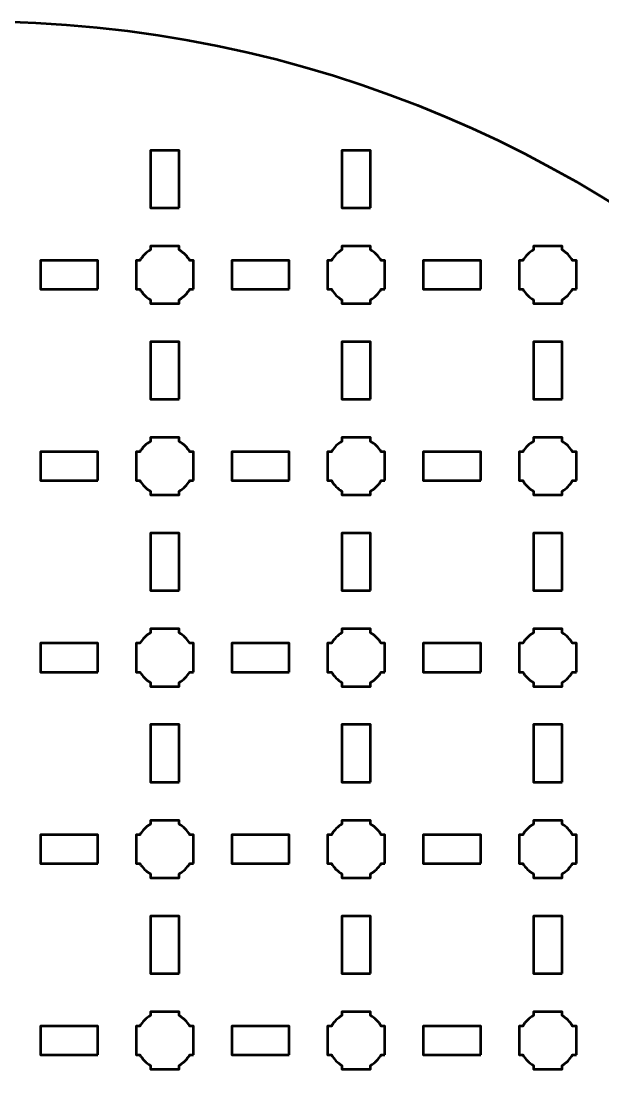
# Model space of a CAD drawing. Header units: centimetres. Extents: x -23.1 to 2.2, y -27.5 to -2.2.
# Drawn here: x -10 to -3.93, y -13.28 to -2.2 of the extents above; entities that cross this region are included whole.
import ezdxf

# ---------------------------------------------------------------- set-up
doc = ezdxf.new("R2010")
doc.units = ezdxf.units.CM
doc.header["$MEASUREMENT"] = 0
doc.layers.add('Layer 1', color=7, linetype='Continuous')

msp = doc.modelspace()

# ---------------------------------------------------------------- linework, layer by layer
at = {"layer": 'Layer 1', "color": 250, "lineweight": 53}
msp.add_ellipse((-10.5, -14.85), major_axis=(0, 12.65), ratio=1, dxfattribs=at)
at = {"layer": 'Layer 1', "lineweight": 53}
for points, knots in [([(-8.35002, -4.15), (-8.35002, -4.15), (-8.65002, -4.15), (-8.65002, -4.15), (-8.65002, -4.15), (-8.65002, -4.15), (-8.65002, -3.55), (-8.65002, -3.55), (-8.65002, -3.55), (-8.65002, -3.55), (-8.35002, -3.55), (-8.35002, -3.55), (-8.35002, -3.55), (-8.35002, -3.55), (-8.35002, -4.15), (-8.35002, -4.15)], [0, 0, 0, 0, 0.25, 0.25, 0.25, 0.25, 0.5, 0.5, 0.5, 0.5, 0.75, 0.75, 0.75, 0.75, 1, 1, 1, 1]), ([(-6.35002, -4.15), (-6.35002, -4.15), (-6.65002, -4.15), (-6.65002, -4.15), (-6.65002, -4.15), (-6.65002, -4.15), (-6.65002, -3.55), (-6.65002, -3.55), (-6.65002, -3.55), (-6.65002, -3.55), (-6.35002, -3.55), (-6.35002, -3.55), (-6.35002, -3.55), (-6.35002, -3.55), (-6.35002, -4.15), (-6.35002, -4.15)], [0, 0, 0, 0, 0.25, 0.25, 0.25, 0.25, 0.5, 0.5, 0.5, 0.5, 0.75, 0.75, 0.75, 0.75, 1, 1, 1, 1]), ([(-8.20002, -5), (-8.20002, -5), (-8.24017, -5), (-8.24017, -5), (-8.24017, -5), (-8.26652, -5.04553), (-8.30449, -5.0835), (-8.35002, -5.10985), (-8.35002, -5.10985), (-8.35002, -5.10985), (-8.35002, -5.15), (-8.35002, -5.15), (-8.35002, -5.15), (-8.35002, -5.15), (-8.50002, -5.15), (-8.50002, -5.15), (-8.50002, -5.15), (-8.50002, -5.15), (-8.65002, -5.15), (-8.65002, -5.15), (-8.65002, -5.15), (-8.65002, -5.15), (-8.65002, -5.10985), (-8.65002, -5.10985), (-8.65002, -5.10985), (-8.69555, -5.0835), (-8.73352, -5.04553), (-8.75987, -5), (-8.75987, -5), (-8.75987, -5), (-8.80002, -5), (-8.80002, -5), (-8.80002, -5), (-8.80002, -5), (-8.80002, -4.85), (-8.80002, -4.85), (-8.80002, -4.85), (-8.80002, -4.85), (-8.80002, -4.7), (-8.80002, -4.7), (-8.80002, -4.7), (-8.80002, -4.7), (-8.75987, -4.7), (-8.75987, -4.7), (-8.75987, -4.7), (-8.73352, -4.65447), (-8.69555, -4.6165), (-8.65002, -4.59015), (-8.65002, -4.59015), (-8.65002, -4.59015), (-8.65002, -4.55), (-8.65002, -4.55), (-8.65002, -4.55), (-8.65002, -4.55), (-8.50002, -4.55), (-8.50002, -4.55), (-8.50002, -4.55), (-8.50002, -4.55), (-8.35002, -4.55), (-8.35002, -4.55), (-8.35002, -4.55), (-8.35002, -4.55), (-8.35002, -4.59015), (-8.35002, -4.59015), (-8.35002, -4.59015), (-8.30449, -4.6165), (-8.26652, -4.65447), (-8.24017, -4.7), (-8.24017, -4.7), (-8.24017, -4.7), (-8.20002, -4.7), (-8.20002, -4.7), (-8.20002, -4.7), (-8.20002, -4.7), (-8.20002, -4.85), (-8.20002, -4.85), (-8.20002, -4.85), (-8.20002, -4.85), (-8.20002, -5), (-8.20002, -5)], [0, 0, 0, 0, 0.05, 0.05, 0.05, 0.05, 0.1, 0.1, 0.1, 0.1, 0.15, 0.15, 0.15, 0.15, 0.2, 0.2, 0.2, 0.2, 0.25, 0.25, 0.25, 0.25, 0.3, 0.3, 0.3, 0.3, 0.35, 0.35, 0.35, 0.35, 0.4, 0.4, 0.4, 0.4, 0.45, 0.45, 0.45, 0.45, 0.5, 0.5, 0.5, 0.5, 0.55, 0.55, 0.55, 0.55, 0.6, 0.6, 0.6, 0.6, 0.65, 0.65, 0.65, 0.65, 0.7, 0.7, 0.7, 0.7, 0.75, 0.75, 0.75, 0.75, 0.8, 0.8, 0.8, 0.8, 0.85, 0.85, 0.85, 0.85, 0.9, 0.9, 0.9, 0.9, 0.95, 0.95, 0.95, 0.95, 1, 1, 1, 1]), ([(-6.20002, -5), (-6.20002, -5), (-6.24017, -5), (-6.24017, -5), (-6.24017, -5), (-6.26652, -5.04553), (-6.30449, -5.0835), (-6.35002, -5.10985), (-6.35002, -5.10985), (-6.35002, -5.10985), (-6.35002, -5.15), (-6.35002, -5.15), (-6.35002, -5.15), (-6.35002, -5.15), (-6.50002, -5.15), (-6.50002, -5.15), (-6.50002, -5.15), (-6.50002, -5.15), (-6.65002, -5.15), (-6.65002, -5.15), (-6.65002, -5.15), (-6.65002, -5.15), (-6.65002, -5.10985), (-6.65002, -5.10985), (-6.65002, -5.10985), (-6.69555, -5.0835), (-6.73352, -5.04553), (-6.75987, -5), (-6.75987, -5), (-6.75987, -5), (-6.80002, -5), (-6.80002, -5), (-6.80002, -5), (-6.80002, -5), (-6.80002, -4.85), (-6.80002, -4.85), (-6.80002, -4.85), (-6.80002, -4.85), (-6.80002, -4.7), (-6.80002, -4.7), (-6.80002, -4.7), (-6.80002, -4.7), (-6.75987, -4.7), (-6.75987, -4.7), (-6.75987, -4.7), (-6.73352, -4.65447), (-6.69555, -4.6165), (-6.65002, -4.59015), (-6.65002, -4.59015), (-6.65002, -4.59015), (-6.65002, -4.55), (-6.65002, -4.55), (-6.65002, -4.55), (-6.65002, -4.55), (-6.50002, -4.55), (-6.50002, -4.55), (-6.50002, -4.55), (-6.50002, -4.55), (-6.35002, -4.55), (-6.35002, -4.55), (-6.35002, -4.55), (-6.35002, -4.55), (-6.35002, -4.59015), (-6.35002, -4.59015), (-6.35002, -4.59015), (-6.30449, -4.6165), (-6.26652, -4.65447), (-6.24017, -4.7), (-6.24017, -4.7), (-6.24017, -4.7), (-6.20002, -4.7), (-6.20002, -4.7), (-6.20002, -4.7), (-6.20002, -4.7), (-6.20002, -4.85), (-6.20002, -4.85), (-6.20002, -4.85), (-6.20002, -4.85), (-6.20002, -5), (-6.20002, -5)], [0, 0, 0, 0, 0.05, 0.05, 0.05, 0.05, 0.1, 0.1, 0.1, 0.1, 0.15, 0.15, 0.15, 0.15, 0.2, 0.2, 0.2, 0.2, 0.25, 0.25, 0.25, 0.25, 0.3, 0.3, 0.3, 0.3, 0.35, 0.35, 0.35, 0.35, 0.4, 0.4, 0.4, 0.4, 0.45, 0.45, 0.45, 0.45, 0.5, 0.5, 0.5, 0.5, 0.55, 0.55, 0.55, 0.55, 0.6, 0.6, 0.6, 0.6, 0.65, 0.65, 0.65, 0.65, 0.7, 0.7, 0.7, 0.7, 0.75, 0.75, 0.75, 0.75, 0.8, 0.8, 0.8, 0.8, 0.85, 0.85, 0.85, 0.85, 0.9, 0.9, 0.9, 0.9, 0.95, 0.95, 0.95, 0.95, 1, 1, 1, 1]), ([(-4.20002, -5), (-4.20002, -5), (-4.24017, -5), (-4.24017, -5), (-4.24017, -5), (-4.26652, -5.04553), (-4.30449, -5.0835), (-4.35002, -5.10985), (-4.35002, -5.10985), (-4.35002, -5.10985), (-4.35002, -5.15), (-4.35002, -5.15), (-4.35002, -5.15), (-4.35002, -5.15), (-4.50002, -5.15), (-4.50002, -5.15), (-4.50002, -5.15), (-4.50002, -5.15), (-4.65002, -5.15), (-4.65002, -5.15), (-4.65002, -5.15), (-4.65002, -5.15), (-4.65002, -5.10985), (-4.65002, -5.10985), (-4.65002, -5.10985), (-4.69555, -5.0835), (-4.73352, -5.04553), (-4.75987, -5), (-4.75987, -5), (-4.75987, -5), (-4.80002, -5), (-4.80002, -5), (-4.80002, -5), (-4.80002, -5), (-4.80002, -4.85), (-4.80002, -4.85), (-4.80002, -4.85), (-4.80002, -4.85), (-4.80002, -4.7), (-4.80002, -4.7), (-4.80002, -4.7), (-4.80002, -4.7), (-4.75987, -4.7), (-4.75987, -4.7), (-4.75987, -4.7), (-4.73352, -4.65447), (-4.69555, -4.6165), (-4.65002, -4.59015), (-4.65002, -4.59015), (-4.65002, -4.59015), (-4.65002, -4.55), (-4.65002, -4.55), (-4.65002, -4.55), (-4.65002, -4.55), (-4.50002, -4.55), (-4.50002, -4.55), (-4.50002, -4.55), (-4.50002, -4.55), (-4.35002, -4.55), (-4.35002, -4.55), (-4.35002, -4.55), (-4.35002, -4.55), (-4.35002, -4.59015), (-4.35002, -4.59015), (-4.35002, -4.59015), (-4.30449, -4.6165), (-4.26652, -4.65447), (-4.24017, -4.7), (-4.24017, -4.7), (-4.24017, -4.7), (-4.20002, -4.7), (-4.20002, -4.7), (-4.20002, -4.7), (-4.20002, -4.7), (-4.20002, -4.85), (-4.20002, -4.85), (-4.20002, -4.85), (-4.20002, -4.85), (-4.20002, -5), (-4.20002, -5)], [0, 0, 0, 0, 0.05, 0.05, 0.05, 0.05, 0.1, 0.1, 0.1, 0.1, 0.15, 0.15, 0.15, 0.15, 0.2, 0.2, 0.2, 0.2, 0.25, 0.25, 0.25, 0.25, 0.3, 0.3, 0.3, 0.3, 0.35, 0.35, 0.35, 0.35, 0.4, 0.4, 0.4, 0.4, 0.45, 0.45, 0.45, 0.45, 0.5, 0.5, 0.5, 0.5, 0.55, 0.55, 0.55, 0.55, 0.6, 0.6, 0.6, 0.6, 0.65, 0.65, 0.65, 0.65, 0.7, 0.7, 0.7, 0.7, 0.75, 0.75, 0.75, 0.75, 0.8, 0.8, 0.8, 0.8, 0.85, 0.85, 0.85, 0.85, 0.9, 0.9, 0.9, 0.9, 0.95, 0.95, 0.95, 0.95, 1, 1, 1, 1]), ([(-9.20002, -5), (-9.20002, -5), (-9.80002, -5), (-9.80002, -5), (-9.80002, -5), (-9.80002, -5), (-9.80002, -4.7), (-9.80002, -4.7), (-9.80002, -4.7), (-9.80002, -4.7), (-9.20002, -4.7), (-9.20002, -4.7), (-9.20002, -4.7), (-9.20002, -4.7), (-9.20002, -5), (-9.20002, -5)], [0, 0, 0, 0, 0.25, 0.25, 0.25, 0.25, 0.5, 0.5, 0.5, 0.5, 0.75, 0.75, 0.75, 0.75, 1, 1, 1, 1]), ([(-7.20002, -5), (-7.20002, -5), (-7.80002, -5), (-7.80002, -5), (-7.80002, -5), (-7.80002, -5), (-7.80002, -4.7), (-7.80002, -4.7), (-7.80002, -4.7), (-7.80002, -4.7), (-7.20002, -4.7), (-7.20002, -4.7), (-7.20002, -4.7), (-7.20002, -4.7), (-7.20002, -5), (-7.20002, -5)], [0, 0, 0, 0, 0.25, 0.25, 0.25, 0.25, 0.5, 0.5, 0.5, 0.5, 0.75, 0.75, 0.75, 0.75, 1, 1, 1, 1]), ([(-5.20002, -5), (-5.20002, -5), (-5.80002, -5), (-5.80002, -5), (-5.80002, -5), (-5.80002, -5), (-5.80002, -4.7), (-5.80002, -4.7), (-5.80002, -4.7), (-5.80002, -4.7), (-5.20002, -4.7), (-5.20002, -4.7), (-5.20002, -4.7), (-5.20002, -4.7), (-5.20002, -5), (-5.20002, -5)], [0, 0, 0, 0, 0.25, 0.25, 0.25, 0.25, 0.5, 0.5, 0.5, 0.5, 0.75, 0.75, 0.75, 0.75, 1, 1, 1, 1]), ([(-8.35002, -6.15), (-8.35002, -6.15), (-8.65002, -6.15), (-8.65002, -6.15), (-8.65002, -6.15), (-8.65002, -6.15), (-8.65002, -5.55), (-8.65002, -5.55), (-8.65002, -5.55), (-8.65002, -5.55), (-8.35002, -5.55), (-8.35002, -5.55), (-8.35002, -5.55), (-8.35002, -5.55), (-8.35002, -6.15), (-8.35002, -6.15)], [0, 0, 0, 0, 0.25, 0.25, 0.25, 0.25, 0.5, 0.5, 0.5, 0.5, 0.75, 0.75, 0.75, 0.75, 1, 1, 1, 1]), ([(-6.35002, -6.15), (-6.35002, -6.15), (-6.65002, -6.15), (-6.65002, -6.15), (-6.65002, -6.15), (-6.65002, -6.15), (-6.65002, -5.55), (-6.65002, -5.55), (-6.65002, -5.55), (-6.65002, -5.55), (-6.35002, -5.55), (-6.35002, -5.55), (-6.35002, -5.55), (-6.35002, -5.55), (-6.35002, -6.15), (-6.35002, -6.15)], [0, 0, 0, 0, 0.25, 0.25, 0.25, 0.25, 0.5, 0.5, 0.5, 0.5, 0.75, 0.75, 0.75, 0.75, 1, 1, 1, 1]), ([(-4.35002, -6.15), (-4.35002, -6.15), (-4.65002, -6.15), (-4.65002, -6.15), (-4.65002, -6.15), (-4.65002, -6.15), (-4.65002, -5.55), (-4.65002, -5.55), (-4.65002, -5.55), (-4.65002, -5.55), (-4.35002, -5.55), (-4.35002, -5.55), (-4.35002, -5.55), (-4.35002, -5.55), (-4.35002, -6.15), (-4.35002, -6.15)], [0, 0, 0, 0, 0.25, 0.25, 0.25, 0.25, 0.5, 0.5, 0.5, 0.5, 0.75, 0.75, 0.75, 0.75, 1, 1, 1, 1]), ([(-8.20002, -7), (-8.20002, -7), (-8.24017, -7), (-8.24017, -7), (-8.24017, -7), (-8.26652, -7.04553), (-8.30449, -7.0835), (-8.35002, -7.10985), (-8.35002, -7.10985), (-8.35002, -7.10985), (-8.35002, -7.15), (-8.35002, -7.15), (-8.35002, -7.15), (-8.35002, -7.15), (-8.50002, -7.15), (-8.50002, -7.15), (-8.50002, -7.15), (-8.50002, -7.15), (-8.65002, -7.15), (-8.65002, -7.15), (-8.65002, -7.15), (-8.65002, -7.15), (-8.65002, -7.10985), (-8.65002, -7.10985), (-8.65002, -7.10985), (-8.69555, -7.0835), (-8.73352, -7.04553), (-8.75987, -7), (-8.75987, -7), (-8.75987, -7), (-8.80002, -7), (-8.80002, -7), (-8.80002, -7), (-8.80002, -7), (-8.80002, -6.85), (-8.80002, -6.85), (-8.80002, -6.85), (-8.80002, -6.85), (-8.80002, -6.7), (-8.80002, -6.7), (-8.80002, -6.7), (-8.80002, -6.7), (-8.75987, -6.7), (-8.75987, -6.7), (-8.75987, -6.7), (-8.73352, -6.65447), (-8.69555, -6.6165), (-8.65002, -6.59015), (-8.65002, -6.59015), (-8.65002, -6.59015), (-8.65002, -6.55), (-8.65002, -6.55), (-8.65002, -6.55), (-8.65002, -6.55), (-8.50002, -6.55), (-8.50002, -6.55), (-8.50002, -6.55), (-8.50002, -6.55), (-8.35002, -6.55), (-8.35002, -6.55), (-8.35002, -6.55), (-8.35002, -6.55), (-8.35002, -6.59015), (-8.35002, -6.59015), (-8.35002, -6.59015), (-8.30449, -6.6165), (-8.26652, -6.65447), (-8.24017, -6.7), (-8.24017, -6.7), (-8.24017, -6.7), (-8.20002, -6.7), (-8.20002, -6.7), (-8.20002, -6.7), (-8.20002, -6.7), (-8.20002, -6.85), (-8.20002, -6.85), (-8.20002, -6.85), (-8.20002, -6.85), (-8.20002, -7), (-8.20002, -7)], [0, 0, 0, 0, 0.05, 0.05, 0.05, 0.05, 0.1, 0.1, 0.1, 0.1, 0.15, 0.15, 0.15, 0.15, 0.2, 0.2, 0.2, 0.2, 0.25, 0.25, 0.25, 0.25, 0.3, 0.3, 0.3, 0.3, 0.35, 0.35, 0.35, 0.35, 0.4, 0.4, 0.4, 0.4, 0.45, 0.45, 0.45, 0.45, 0.5, 0.5, 0.5, 0.5, 0.55, 0.55, 0.55, 0.55, 0.6, 0.6, 0.6, 0.6, 0.65, 0.65, 0.65, 0.65, 0.7, 0.7, 0.7, 0.7, 0.75, 0.75, 0.75, 0.75, 0.8, 0.8, 0.8, 0.8, 0.85, 0.85, 0.85, 0.85, 0.9, 0.9, 0.9, 0.9, 0.95, 0.95, 0.95, 0.95, 1, 1, 1, 1]), ([(-6.20002, -7), (-6.20002, -7), (-6.24017, -7), (-6.24017, -7), (-6.24017, -7), (-6.26652, -7.04553), (-6.30449, -7.0835), (-6.35002, -7.10985), (-6.35002, -7.10985), (-6.35002, -7.10985), (-6.35002, -7.15), (-6.35002, -7.15), (-6.35002, -7.15), (-6.35002, -7.15), (-6.50002, -7.15), (-6.50002, -7.15), (-6.50002, -7.15), (-6.50002, -7.15), (-6.65002, -7.15), (-6.65002, -7.15), (-6.65002, -7.15), (-6.65002, -7.15), (-6.65002, -7.10985), (-6.65002, -7.10985), (-6.65002, -7.10985), (-6.69555, -7.0835), (-6.73352, -7.04553), (-6.75987, -7), (-6.75987, -7), (-6.75987, -7), (-6.80002, -7), (-6.80002, -7), (-6.80002, -7), (-6.80002, -7), (-6.80002, -6.85), (-6.80002, -6.85), (-6.80002, -6.85), (-6.80002, -6.85), (-6.80002, -6.7), (-6.80002, -6.7), (-6.80002, -6.7), (-6.80002, -6.7), (-6.75987, -6.7), (-6.75987, -6.7), (-6.75987, -6.7), (-6.73352, -6.65447), (-6.69555, -6.6165), (-6.65002, -6.59015), (-6.65002, -6.59015), (-6.65002, -6.59015), (-6.65002, -6.55), (-6.65002, -6.55), (-6.65002, -6.55), (-6.65002, -6.55), (-6.50002, -6.55), (-6.50002, -6.55), (-6.50002, -6.55), (-6.50002, -6.55), (-6.35002, -6.55), (-6.35002, -6.55), (-6.35002, -6.55), (-6.35002, -6.55), (-6.35002, -6.59015), (-6.35002, -6.59015), (-6.35002, -6.59015), (-6.30449, -6.6165), (-6.26652, -6.65447), (-6.24017, -6.7), (-6.24017, -6.7), (-6.24017, -6.7), (-6.20002, -6.7), (-6.20002, -6.7), (-6.20002, -6.7), (-6.20002, -6.7), (-6.20002, -6.85), (-6.20002, -6.85), (-6.20002, -6.85), (-6.20002, -6.85), (-6.20002, -7), (-6.20002, -7)], [0, 0, 0, 0, 0.05, 0.05, 0.05, 0.05, 0.1, 0.1, 0.1, 0.1, 0.15, 0.15, 0.15, 0.15, 0.2, 0.2, 0.2, 0.2, 0.25, 0.25, 0.25, 0.25, 0.3, 0.3, 0.3, 0.3, 0.35, 0.35, 0.35, 0.35, 0.4, 0.4, 0.4, 0.4, 0.45, 0.45, 0.45, 0.45, 0.5, 0.5, 0.5, 0.5, 0.55, 0.55, 0.55, 0.55, 0.6, 0.6, 0.6, 0.6, 0.65, 0.65, 0.65, 0.65, 0.7, 0.7, 0.7, 0.7, 0.75, 0.75, 0.75, 0.75, 0.8, 0.8, 0.8, 0.8, 0.85, 0.85, 0.85, 0.85, 0.9, 0.9, 0.9, 0.9, 0.95, 0.95, 0.95, 0.95, 1, 1, 1, 1]), ([(-4.20002, -7), (-4.20002, -7), (-4.24017, -7), (-4.24017, -7), (-4.24017, -7), (-4.26652, -7.04553), (-4.30449, -7.0835), (-4.35002, -7.10985), (-4.35002, -7.10985), (-4.35002, -7.10985), (-4.35002, -7.15), (-4.35002, -7.15), (-4.35002, -7.15), (-4.35002, -7.15), (-4.50002, -7.15), (-4.50002, -7.15), (-4.50002, -7.15), (-4.50002, -7.15), (-4.65002, -7.15), (-4.65002, -7.15), (-4.65002, -7.15), (-4.65002, -7.15), (-4.65002, -7.10985), (-4.65002, -7.10985), (-4.65002, -7.10985), (-4.69555, -7.0835), (-4.73352, -7.04553), (-4.75987, -7), (-4.75987, -7), (-4.75987, -7), (-4.80002, -7), (-4.80002, -7), (-4.80002, -7), (-4.80002, -7), (-4.80002, -6.85), (-4.80002, -6.85), (-4.80002, -6.85), (-4.80002, -6.85), (-4.80002, -6.7), (-4.80002, -6.7), (-4.80002, -6.7), (-4.80002, -6.7), (-4.75987, -6.7), (-4.75987, -6.7), (-4.75987, -6.7), (-4.73352, -6.65447), (-4.69555, -6.6165), (-4.65002, -6.59015), (-4.65002, -6.59015), (-4.65002, -6.59015), (-4.65002, -6.55), (-4.65002, -6.55), (-4.65002, -6.55), (-4.65002, -6.55), (-4.50002, -6.55), (-4.50002, -6.55), (-4.50002, -6.55), (-4.50002, -6.55), (-4.35002, -6.55), (-4.35002, -6.55), (-4.35002, -6.55), (-4.35002, -6.55), (-4.35002, -6.59015), (-4.35002, -6.59015), (-4.35002, -6.59015), (-4.30449, -6.6165), (-4.26652, -6.65447), (-4.24017, -6.7), (-4.24017, -6.7), (-4.24017, -6.7), (-4.20002, -6.7), (-4.20002, -6.7), (-4.20002, -6.7), (-4.20002, -6.7), (-4.20002, -6.85), (-4.20002, -6.85), (-4.20002, -6.85), (-4.20002, -6.85), (-4.20002, -7), (-4.20002, -7)], [0, 0, 0, 0, 0.05, 0.05, 0.05, 0.05, 0.1, 0.1, 0.1, 0.1, 0.15, 0.15, 0.15, 0.15, 0.2, 0.2, 0.2, 0.2, 0.25, 0.25, 0.25, 0.25, 0.3, 0.3, 0.3, 0.3, 0.35, 0.35, 0.35, 0.35, 0.4, 0.4, 0.4, 0.4, 0.45, 0.45, 0.45, 0.45, 0.5, 0.5, 0.5, 0.5, 0.55, 0.55, 0.55, 0.55, 0.6, 0.6, 0.6, 0.6, 0.65, 0.65, 0.65, 0.65, 0.7, 0.7, 0.7, 0.7, 0.75, 0.75, 0.75, 0.75, 0.8, 0.8, 0.8, 0.8, 0.85, 0.85, 0.85, 0.85, 0.9, 0.9, 0.9, 0.9, 0.95, 0.95, 0.95, 0.95, 1, 1, 1, 1]), ([(-9.20002, -7), (-9.20002, -7), (-9.80002, -7), (-9.80002, -7), (-9.80002, -7), (-9.80002, -7), (-9.80002, -6.7), (-9.80002, -6.7), (-9.80002, -6.7), (-9.80002, -6.7), (-9.20002, -6.7), (-9.20002, -6.7), (-9.20002, -6.7), (-9.20002, -6.7), (-9.20002, -7), (-9.20002, -7)], [0, 0, 0, 0, 0.25, 0.25, 0.25, 0.25, 0.5, 0.5, 0.5, 0.5, 0.75, 0.75, 0.75, 0.75, 1, 1, 1, 1]), ([(-7.20002, -7), (-7.20002, -7), (-7.80002, -7), (-7.80002, -7), (-7.80002, -7), (-7.80002, -7), (-7.80002, -6.7), (-7.80002, -6.7), (-7.80002, -6.7), (-7.80002, -6.7), (-7.20002, -6.7), (-7.20002, -6.7), (-7.20002, -6.7), (-7.20002, -6.7), (-7.20002, -7), (-7.20002, -7)], [0, 0, 0, 0, 0.25, 0.25, 0.25, 0.25, 0.5, 0.5, 0.5, 0.5, 0.75, 0.75, 0.75, 0.75, 1, 1, 1, 1]), ([(-5.20002, -7), (-5.20002, -7), (-5.80002, -7), (-5.80002, -7), (-5.80002, -7), (-5.80002, -7), (-5.80002, -6.7), (-5.80002, -6.7), (-5.80002, -6.7), (-5.80002, -6.7), (-5.20002, -6.7), (-5.20002, -6.7), (-5.20002, -6.7), (-5.20002, -6.7), (-5.20002, -7), (-5.20002, -7)], [0, 0, 0, 0, 0.25, 0.25, 0.25, 0.25, 0.5, 0.5, 0.5, 0.5, 0.75, 0.75, 0.75, 0.75, 1, 1, 1, 1]), ([(-8.35002, -8.15), (-8.35002, -8.15), (-8.65002, -8.15), (-8.65002, -8.15), (-8.65002, -8.15), (-8.65002, -8.15), (-8.65002, -7.55), (-8.65002, -7.55), (-8.65002, -7.55), (-8.65002, -7.55), (-8.35002, -7.55), (-8.35002, -7.55), (-8.35002, -7.55), (-8.35002, -7.55), (-8.35002, -8.15), (-8.35002, -8.15)], [0, 0, 0, 0, 0.25, 0.25, 0.25, 0.25, 0.5, 0.5, 0.5, 0.5, 0.75, 0.75, 0.75, 0.75, 1, 1, 1, 1]), ([(-6.35002, -8.15), (-6.35002, -8.15), (-6.65002, -8.15), (-6.65002, -8.15), (-6.65002, -8.15), (-6.65002, -8.15), (-6.65002, -7.55), (-6.65002, -7.55), (-6.65002, -7.55), (-6.65002, -7.55), (-6.35002, -7.55), (-6.35002, -7.55), (-6.35002, -7.55), (-6.35002, -7.55), (-6.35002, -8.15), (-6.35002, -8.15)], [0, 0, 0, 0, 0.25, 0.25, 0.25, 0.25, 0.5, 0.5, 0.5, 0.5, 0.75, 0.75, 0.75, 0.75, 1, 1, 1, 1]), ([(-4.35002, -8.15), (-4.35002, -8.15), (-4.65002, -8.15), (-4.65002, -8.15), (-4.65002, -8.15), (-4.65002, -8.15), (-4.65002, -7.55), (-4.65002, -7.55), (-4.65002, -7.55), (-4.65002, -7.55), (-4.35002, -7.55), (-4.35002, -7.55), (-4.35002, -7.55), (-4.35002, -7.55), (-4.35002, -8.15), (-4.35002, -8.15)], [0, 0, 0, 0, 0.25, 0.25, 0.25, 0.25, 0.5, 0.5, 0.5, 0.5, 0.75, 0.75, 0.75, 0.75, 1, 1, 1, 1]), ([(-8.20002, -9), (-8.20002, -9), (-8.24017, -9), (-8.24017, -9), (-8.24017, -9), (-8.26652, -9.04553), (-8.30449, -9.0835), (-8.35002, -9.10985), (-8.35002, -9.10985), (-8.35002, -9.10985), (-8.35002, -9.15), (-8.35002, -9.15), (-8.35002, -9.15), (-8.35002, -9.15), (-8.50002, -9.15), (-8.50002, -9.15), (-8.50002, -9.15), (-8.50002, -9.15), (-8.65002, -9.15), (-8.65002, -9.15), (-8.65002, -9.15), (-8.65002, -9.15), (-8.65002, -9.10985), (-8.65002, -9.10985), (-8.65002, -9.10985), (-8.69555, -9.0835), (-8.73352, -9.04553), (-8.75987, -9), (-8.75987, -9), (-8.75987, -9), (-8.80002, -9), (-8.80002, -9), (-8.80002, -9), (-8.80002, -9), (-8.80002, -8.85), (-8.80002, -8.85), (-8.80002, -8.85), (-8.80002, -8.85), (-8.80002, -8.7), (-8.80002, -8.7), (-8.80002, -8.7), (-8.80002, -8.7), (-8.75987, -8.7), (-8.75987, -8.7), (-8.75987, -8.7), (-8.73352, -8.65447), (-8.69555, -8.6165), (-8.65002, -8.59015), (-8.65002, -8.59015), (-8.65002, -8.59015), (-8.65002, -8.55), (-8.65002, -8.55), (-8.65002, -8.55), (-8.65002, -8.55), (-8.50002, -8.55), (-8.50002, -8.55), (-8.50002, -8.55), (-8.50002, -8.55), (-8.35002, -8.55), (-8.35002, -8.55), (-8.35002, -8.55), (-8.35002, -8.55), (-8.35002, -8.59015), (-8.35002, -8.59015), (-8.35002, -8.59015), (-8.30449, -8.6165), (-8.26652, -8.65447), (-8.24017, -8.7), (-8.24017, -8.7), (-8.24017, -8.7), (-8.20002, -8.7), (-8.20002, -8.7), (-8.20002, -8.7), (-8.20002, -8.7), (-8.20002, -8.85), (-8.20002, -8.85), (-8.20002, -8.85), (-8.20002, -8.85), (-8.20002, -9), (-8.20002, -9)], [0, 0, 0, 0, 0.05, 0.05, 0.05, 0.05, 0.1, 0.1, 0.1, 0.1, 0.15, 0.15, 0.15, 0.15, 0.2, 0.2, 0.2, 0.2, 0.25, 0.25, 0.25, 0.25, 0.3, 0.3, 0.3, 0.3, 0.35, 0.35, 0.35, 0.35, 0.4, 0.4, 0.4, 0.4, 0.45, 0.45, 0.45, 0.45, 0.5, 0.5, 0.5, 0.5, 0.55, 0.55, 0.55, 0.55, 0.6, 0.6, 0.6, 0.6, 0.65, 0.65, 0.65, 0.65, 0.7, 0.7, 0.7, 0.7, 0.75, 0.75, 0.75, 0.75, 0.8, 0.8, 0.8, 0.8, 0.85, 0.85, 0.85, 0.85, 0.9, 0.9, 0.9, 0.9, 0.95, 0.95, 0.95, 0.95, 1, 1, 1, 1]), ([(-6.20002, -9), (-6.20002, -9), (-6.24017, -9), (-6.24017, -9), (-6.24017, -9), (-6.26652, -9.04553), (-6.30449, -9.0835), (-6.35002, -9.10985), (-6.35002, -9.10985), (-6.35002, -9.10985), (-6.35002, -9.15), (-6.35002, -9.15), (-6.35002, -9.15), (-6.35002, -9.15), (-6.50002, -9.15), (-6.50002, -9.15), (-6.50002, -9.15), (-6.50002, -9.15), (-6.65002, -9.15), (-6.65002, -9.15), (-6.65002, -9.15), (-6.65002, -9.15), (-6.65002, -9.10985), (-6.65002, -9.10985), (-6.65002, -9.10985), (-6.69555, -9.0835), (-6.73352, -9.04553), (-6.75987, -9), (-6.75987, -9), (-6.75987, -9), (-6.80002, -9), (-6.80002, -9), (-6.80002, -9), (-6.80002, -9), (-6.80002, -8.85), (-6.80002, -8.85), (-6.80002, -8.85), (-6.80002, -8.85), (-6.80002, -8.7), (-6.80002, -8.7), (-6.80002, -8.7), (-6.80002, -8.7), (-6.75987, -8.7), (-6.75987, -8.7), (-6.75987, -8.7), (-6.73352, -8.65447), (-6.69555, -8.6165), (-6.65002, -8.59015), (-6.65002, -8.59015), (-6.65002, -8.59015), (-6.65002, -8.55), (-6.65002, -8.55), (-6.65002, -8.55), (-6.65002, -8.55), (-6.50002, -8.55), (-6.50002, -8.55), (-6.50002, -8.55), (-6.50002, -8.55), (-6.35002, -8.55), (-6.35002, -8.55), (-6.35002, -8.55), (-6.35002, -8.55), (-6.35002, -8.59015), (-6.35002, -8.59015), (-6.35002, -8.59015), (-6.30449, -8.6165), (-6.26652, -8.65447), (-6.24017, -8.7), (-6.24017, -8.7), (-6.24017, -8.7), (-6.20002, -8.7), (-6.20002, -8.7), (-6.20002, -8.7), (-6.20002, -8.7), (-6.20002, -8.85), (-6.20002, -8.85), (-6.20002, -8.85), (-6.20002, -8.85), (-6.20002, -9), (-6.20002, -9)], [0, 0, 0, 0, 0.05, 0.05, 0.05, 0.05, 0.1, 0.1, 0.1, 0.1, 0.15, 0.15, 0.15, 0.15, 0.2, 0.2, 0.2, 0.2, 0.25, 0.25, 0.25, 0.25, 0.3, 0.3, 0.3, 0.3, 0.35, 0.35, 0.35, 0.35, 0.4, 0.4, 0.4, 0.4, 0.45, 0.45, 0.45, 0.45, 0.5, 0.5, 0.5, 0.5, 0.55, 0.55, 0.55, 0.55, 0.6, 0.6, 0.6, 0.6, 0.65, 0.65, 0.65, 0.65, 0.7, 0.7, 0.7, 0.7, 0.75, 0.75, 0.75, 0.75, 0.8, 0.8, 0.8, 0.8, 0.85, 0.85, 0.85, 0.85, 0.9, 0.9, 0.9, 0.9, 0.95, 0.95, 0.95, 0.95, 1, 1, 1, 1]), ([(-4.20002, -9), (-4.20002, -9), (-4.24017, -9), (-4.24017, -9), (-4.24017, -9), (-4.26652, -9.04553), (-4.30449, -9.0835), (-4.35002, -9.10985), (-4.35002, -9.10985), (-4.35002, -9.10985), (-4.35002, -9.15), (-4.35002, -9.15), (-4.35002, -9.15), (-4.35002, -9.15), (-4.50002, -9.15), (-4.50002, -9.15), (-4.50002, -9.15), (-4.50002, -9.15), (-4.65002, -9.15), (-4.65002, -9.15), (-4.65002, -9.15), (-4.65002, -9.15), (-4.65002, -9.10985), (-4.65002, -9.10985), (-4.65002, -9.10985), (-4.69555, -9.0835), (-4.73352, -9.04553), (-4.75987, -9), (-4.75987, -9), (-4.75987, -9), (-4.80002, -9), (-4.80002, -9), (-4.80002, -9), (-4.80002, -9), (-4.80002, -8.85), (-4.80002, -8.85), (-4.80002, -8.85), (-4.80002, -8.85), (-4.80002, -8.7), (-4.80002, -8.7), (-4.80002, -8.7), (-4.80002, -8.7), (-4.75987, -8.7), (-4.75987, -8.7), (-4.75987, -8.7), (-4.73352, -8.65447), (-4.69555, -8.6165), (-4.65002, -8.59015), (-4.65002, -8.59015), (-4.65002, -8.59015), (-4.65002, -8.55), (-4.65002, -8.55), (-4.65002, -8.55), (-4.65002, -8.55), (-4.50002, -8.55), (-4.50002, -8.55), (-4.50002, -8.55), (-4.50002, -8.55), (-4.35002, -8.55), (-4.35002, -8.55), (-4.35002, -8.55), (-4.35002, -8.55), (-4.35002, -8.59015), (-4.35002, -8.59015), (-4.35002, -8.59015), (-4.30449, -8.6165), (-4.26652, -8.65447), (-4.24017, -8.7), (-4.24017, -8.7), (-4.24017, -8.7), (-4.20002, -8.7), (-4.20002, -8.7), (-4.20002, -8.7), (-4.20002, -8.7), (-4.20002, -8.85), (-4.20002, -8.85), (-4.20002, -8.85), (-4.20002, -8.85), (-4.20002, -9), (-4.20002, -9)], [0, 0, 0, 0, 0.05, 0.05, 0.05, 0.05, 0.1, 0.1, 0.1, 0.1, 0.15, 0.15, 0.15, 0.15, 0.2, 0.2, 0.2, 0.2, 0.25, 0.25, 0.25, 0.25, 0.3, 0.3, 0.3, 0.3, 0.35, 0.35, 0.35, 0.35, 0.4, 0.4, 0.4, 0.4, 0.45, 0.45, 0.45, 0.45, 0.5, 0.5, 0.5, 0.5, 0.55, 0.55, 0.55, 0.55, 0.6, 0.6, 0.6, 0.6, 0.65, 0.65, 0.65, 0.65, 0.7, 0.7, 0.7, 0.7, 0.75, 0.75, 0.75, 0.75, 0.8, 0.8, 0.8, 0.8, 0.85, 0.85, 0.85, 0.85, 0.9, 0.9, 0.9, 0.9, 0.95, 0.95, 0.95, 0.95, 1, 1, 1, 1]), ([(-9.20002, -9), (-9.20002, -9), (-9.80002, -9), (-9.80002, -9), (-9.80002, -9), (-9.80002, -9), (-9.80002, -8.7), (-9.80002, -8.7), (-9.80002, -8.7), (-9.80002, -8.7), (-9.20002, -8.7), (-9.20002, -8.7), (-9.20002, -8.7), (-9.20002, -8.7), (-9.20002, -9), (-9.20002, -9)], [0, 0, 0, 0, 0.25, 0.25, 0.25, 0.25, 0.5, 0.5, 0.5, 0.5, 0.75, 0.75, 0.75, 0.75, 1, 1, 1, 1]), ([(-7.20002, -9), (-7.20002, -9), (-7.80002, -9), (-7.80002, -9), (-7.80002, -9), (-7.80002, -9), (-7.80002, -8.7), (-7.80002, -8.7), (-7.80002, -8.7), (-7.80002, -8.7), (-7.20002, -8.7), (-7.20002, -8.7), (-7.20002, -8.7), (-7.20002, -8.7), (-7.20002, -9), (-7.20002, -9)], [0, 0, 0, 0, 0.25, 0.25, 0.25, 0.25, 0.5, 0.5, 0.5, 0.5, 0.75, 0.75, 0.75, 0.75, 1, 1, 1, 1]), ([(-5.20002, -9), (-5.20002, -9), (-5.80002, -9), (-5.80002, -9), (-5.80002, -9), (-5.80002, -9), (-5.80002, -8.7), (-5.80002, -8.7), (-5.80002, -8.7), (-5.80002, -8.7), (-5.20002, -8.7), (-5.20002, -8.7), (-5.20002, -8.7), (-5.20002, -8.7), (-5.20002, -9), (-5.20002, -9)], [0, 0, 0, 0, 0.25, 0.25, 0.25, 0.25, 0.5, 0.5, 0.5, 0.5, 0.75, 0.75, 0.75, 0.75, 1, 1, 1, 1]), ([(-8.35002, -10.15), (-8.35002, -10.15), (-8.65002, -10.15), (-8.65002, -10.15), (-8.65002, -10.15), (-8.65002, -10.15), (-8.65002, -9.55), (-8.65002, -9.55), (-8.65002, -9.55), (-8.65002, -9.55), (-8.35002, -9.55), (-8.35002, -9.55), (-8.35002, -9.55), (-8.35002, -9.55), (-8.35002, -10.15), (-8.35002, -10.15)], [0, 0, 0, 0, 0.25, 0.25, 0.25, 0.25, 0.5, 0.5, 0.5, 0.5, 0.75, 0.75, 0.75, 0.75, 1, 1, 1, 1]), ([(-6.35002, -10.15), (-6.35002, -10.15), (-6.65002, -10.15), (-6.65002, -10.15), (-6.65002, -10.15), (-6.65002, -10.15), (-6.65002, -9.55), (-6.65002, -9.55), (-6.65002, -9.55), (-6.65002, -9.55), (-6.35002, -9.55), (-6.35002, -9.55), (-6.35002, -9.55), (-6.35002, -9.55), (-6.35002, -10.15), (-6.35002, -10.15)], [0, 0, 0, 0, 0.25, 0.25, 0.25, 0.25, 0.5, 0.5, 0.5, 0.5, 0.75, 0.75, 0.75, 0.75, 1, 1, 1, 1]), ([(-4.35002, -10.15), (-4.35002, -10.15), (-4.65002, -10.15), (-4.65002, -10.15), (-4.65002, -10.15), (-4.65002, -10.15), (-4.65002, -9.55), (-4.65002, -9.55), (-4.65002, -9.55), (-4.65002, -9.55), (-4.35002, -9.55), (-4.35002, -9.55), (-4.35002, -9.55), (-4.35002, -9.55), (-4.35002, -10.15), (-4.35002, -10.15)], [0, 0, 0, 0, 0.25, 0.25, 0.25, 0.25, 0.5, 0.5, 0.5, 0.5, 0.75, 0.75, 0.75, 0.75, 1, 1, 1, 1]), ([(-8.20002, -11), (-8.20002, -11), (-8.24017, -11), (-8.24017, -11), (-8.24017, -11), (-8.26652, -11.04553), (-8.30449, -11.0835), (-8.35002, -11.10985), (-8.35002, -11.10985), (-8.35002, -11.10985), (-8.35002, -11.15), (-8.35002, -11.15), (-8.35002, -11.15), (-8.35002, -11.15), (-8.50002, -11.15), (-8.50002, -11.15), (-8.50002, -11.15), (-8.50002, -11.15), (-8.65002, -11.15), (-8.65002, -11.15), (-8.65002, -11.15), (-8.65002, -11.15), (-8.65002, -11.10985), (-8.65002, -11.10985), (-8.65002, -11.10985), (-8.69555, -11.0835), (-8.73352, -11.04553), (-8.75987, -11), (-8.75987, -11), (-8.75987, -11), (-8.80002, -11), (-8.80002, -11), (-8.80002, -11), (-8.80002, -11), (-8.80002, -10.85), (-8.80002, -10.85), (-8.80002, -10.85), (-8.80002, -10.85), (-8.80002, -10.7), (-8.80002, -10.7), (-8.80002, -10.7), (-8.80002, -10.7), (-8.75987, -10.7), (-8.75987, -10.7), (-8.75987, -10.7), (-8.73352, -10.65447), (-8.69555, -10.6165), (-8.65002, -10.59015), (-8.65002, -10.59015), (-8.65002, -10.59015), (-8.65002, -10.55), (-8.65002, -10.55), (-8.65002, -10.55), (-8.65002, -10.55), (-8.50002, -10.55), (-8.50002, -10.55), (-8.50002, -10.55), (-8.50002, -10.55), (-8.35002, -10.55), (-8.35002, -10.55), (-8.35002, -10.55), (-8.35002, -10.55), (-8.35002, -10.59015), (-8.35002, -10.59015), (-8.35002, -10.59015), (-8.30449, -10.6165), (-8.26652, -10.65447), (-8.24017, -10.7), (-8.24017, -10.7), (-8.24017, -10.7), (-8.20002, -10.7), (-8.20002, -10.7), (-8.20002, -10.7), (-8.20002, -10.7), (-8.20002, -10.85), (-8.20002, -10.85), (-8.20002, -10.85), (-8.20002, -10.85), (-8.20002, -11), (-8.20002, -11)], [0, 0, 0, 0, 0.05, 0.05, 0.05, 0.05, 0.1, 0.1, 0.1, 0.1, 0.15, 0.15, 0.15, 0.15, 0.2, 0.2, 0.2, 0.2, 0.25, 0.25, 0.25, 0.25, 0.3, 0.3, 0.3, 0.3, 0.35, 0.35, 0.35, 0.35, 0.4, 0.4, 0.4, 0.4, 0.45, 0.45, 0.45, 0.45, 0.5, 0.5, 0.5, 0.5, 0.55, 0.55, 0.55, 0.55, 0.6, 0.6, 0.6, 0.6, 0.65, 0.65, 0.65, 0.65, 0.7, 0.7, 0.7, 0.7, 0.75, 0.75, 0.75, 0.75, 0.8, 0.8, 0.8, 0.8, 0.85, 0.85, 0.85, 0.85, 0.9, 0.9, 0.9, 0.9, 0.95, 0.95, 0.95, 0.95, 1, 1, 1, 1]), ([(-6.20002, -11), (-6.20002, -11), (-6.24017, -11), (-6.24017, -11), (-6.24017, -11), (-6.26652, -11.04553), (-6.30449, -11.0835), (-6.35002, -11.10985), (-6.35002, -11.10985), (-6.35002, -11.10985), (-6.35002, -11.15), (-6.35002, -11.15), (-6.35002, -11.15), (-6.35002, -11.15), (-6.50002, -11.15), (-6.50002, -11.15), (-6.50002, -11.15), (-6.50002, -11.15), (-6.65002, -11.15), (-6.65002, -11.15), (-6.65002, -11.15), (-6.65002, -11.15), (-6.65002, -11.10985), (-6.65002, -11.10985), (-6.65002, -11.10985), (-6.69555, -11.0835), (-6.73352, -11.04553), (-6.75987, -11), (-6.75987, -11), (-6.75987, -11), (-6.80002, -11), (-6.80002, -11), (-6.80002, -11), (-6.80002, -11), (-6.80002, -10.85), (-6.80002, -10.85), (-6.80002, -10.85), (-6.80002, -10.85), (-6.80002, -10.7), (-6.80002, -10.7), (-6.80002, -10.7), (-6.80002, -10.7), (-6.75987, -10.7), (-6.75987, -10.7), (-6.75987, -10.7), (-6.73352, -10.65447), (-6.69555, -10.6165), (-6.65002, -10.59015), (-6.65002, -10.59015), (-6.65002, -10.59015), (-6.65002, -10.55), (-6.65002, -10.55), (-6.65002, -10.55), (-6.65002, -10.55), (-6.50002, -10.55), (-6.50002, -10.55), (-6.50002, -10.55), (-6.50002, -10.55), (-6.35002, -10.55), (-6.35002, -10.55), (-6.35002, -10.55), (-6.35002, -10.55), (-6.35002, -10.59015), (-6.35002, -10.59015), (-6.35002, -10.59015), (-6.30449, -10.6165), (-6.26652, -10.65447), (-6.24017, -10.7), (-6.24017, -10.7), (-6.24017, -10.7), (-6.20002, -10.7), (-6.20002, -10.7), (-6.20002, -10.7), (-6.20002, -10.7), (-6.20002, -10.85), (-6.20002, -10.85), (-6.20002, -10.85), (-6.20002, -10.85), (-6.20002, -11), (-6.20002, -11)], [0, 0, 0, 0, 0.05, 0.05, 0.05, 0.05, 0.1, 0.1, 0.1, 0.1, 0.15, 0.15, 0.15, 0.15, 0.2, 0.2, 0.2, 0.2, 0.25, 0.25, 0.25, 0.25, 0.3, 0.3, 0.3, 0.3, 0.35, 0.35, 0.35, 0.35, 0.4, 0.4, 0.4, 0.4, 0.45, 0.45, 0.45, 0.45, 0.5, 0.5, 0.5, 0.5, 0.55, 0.55, 0.55, 0.55, 0.6, 0.6, 0.6, 0.6, 0.65, 0.65, 0.65, 0.65, 0.7, 0.7, 0.7, 0.7, 0.75, 0.75, 0.75, 0.75, 0.8, 0.8, 0.8, 0.8, 0.85, 0.85, 0.85, 0.85, 0.9, 0.9, 0.9, 0.9, 0.95, 0.95, 0.95, 0.95, 1, 1, 1, 1]), ([(-4.20002, -11), (-4.20002, -11), (-4.24017, -11), (-4.24017, -11), (-4.24017, -11), (-4.26652, -11.04553), (-4.30449, -11.0835), (-4.35002, -11.10985), (-4.35002, -11.10985), (-4.35002, -11.10985), (-4.35002, -11.15), (-4.35002, -11.15), (-4.35002, -11.15), (-4.35002, -11.15), (-4.50002, -11.15), (-4.50002, -11.15), (-4.50002, -11.15), (-4.50002, -11.15), (-4.65002, -11.15), (-4.65002, -11.15), (-4.65002, -11.15), (-4.65002, -11.15), (-4.65002, -11.10985), (-4.65002, -11.10985), (-4.65002, -11.10985), (-4.69555, -11.0835), (-4.73352, -11.04553), (-4.75987, -11), (-4.75987, -11), (-4.75987, -11), (-4.80002, -11), (-4.80002, -11), (-4.80002, -11), (-4.80002, -11), (-4.80002, -10.85), (-4.80002, -10.85), (-4.80002, -10.85), (-4.80002, -10.85), (-4.80002, -10.7), (-4.80002, -10.7), (-4.80002, -10.7), (-4.80002, -10.7), (-4.75987, -10.7), (-4.75987, -10.7), (-4.75987, -10.7), (-4.73352, -10.65447), (-4.69555, -10.6165), (-4.65002, -10.59015), (-4.65002, -10.59015), (-4.65002, -10.59015), (-4.65002, -10.55), (-4.65002, -10.55), (-4.65002, -10.55), (-4.65002, -10.55), (-4.50002, -10.55), (-4.50002, -10.55), (-4.50002, -10.55), (-4.50002, -10.55), (-4.35002, -10.55), (-4.35002, -10.55), (-4.35002, -10.55), (-4.35002, -10.55), (-4.35002, -10.59015), (-4.35002, -10.59015), (-4.35002, -10.59015), (-4.30449, -10.6165), (-4.26652, -10.65447), (-4.24017, -10.7), (-4.24017, -10.7), (-4.24017, -10.7), (-4.20002, -10.7), (-4.20002, -10.7), (-4.20002, -10.7), (-4.20002, -10.7), (-4.20002, -10.85), (-4.20002, -10.85), (-4.20002, -10.85), (-4.20002, -10.85), (-4.20002, -11), (-4.20002, -11)], [0, 0, 0, 0, 0.05, 0.05, 0.05, 0.05, 0.1, 0.1, 0.1, 0.1, 0.15, 0.15, 0.15, 0.15, 0.2, 0.2, 0.2, 0.2, 0.25, 0.25, 0.25, 0.25, 0.3, 0.3, 0.3, 0.3, 0.35, 0.35, 0.35, 0.35, 0.4, 0.4, 0.4, 0.4, 0.45, 0.45, 0.45, 0.45, 0.5, 0.5, 0.5, 0.5, 0.55, 0.55, 0.55, 0.55, 0.6, 0.6, 0.6, 0.6, 0.65, 0.65, 0.65, 0.65, 0.7, 0.7, 0.7, 0.7, 0.75, 0.75, 0.75, 0.75, 0.8, 0.8, 0.8, 0.8, 0.85, 0.85, 0.85, 0.85, 0.9, 0.9, 0.9, 0.9, 0.95, 0.95, 0.95, 0.95, 1, 1, 1, 1]), ([(-9.20002, -11), (-9.20002, -11), (-9.80002, -11), (-9.80002, -11), (-9.80002, -11), (-9.80002, -11), (-9.80002, -10.7), (-9.80002, -10.7), (-9.80002, -10.7), (-9.80002, -10.7), (-9.20002, -10.7), (-9.20002, -10.7), (-9.20002, -10.7), (-9.20002, -10.7), (-9.20002, -11), (-9.20002, -11)], [0, 0, 0, 0, 0.25, 0.25, 0.25, 0.25, 0.5, 0.5, 0.5, 0.5, 0.75, 0.75, 0.75, 0.75, 1, 1, 1, 1]), ([(-7.20002, -11), (-7.20002, -11), (-7.80002, -11), (-7.80002, -11), (-7.80002, -11), (-7.80002, -11), (-7.80002, -10.7), (-7.80002, -10.7), (-7.80002, -10.7), (-7.80002, -10.7), (-7.20002, -10.7), (-7.20002, -10.7), (-7.20002, -10.7), (-7.20002, -10.7), (-7.20002, -11), (-7.20002, -11)], [0, 0, 0, 0, 0.25, 0.25, 0.25, 0.25, 0.5, 0.5, 0.5, 0.5, 0.75, 0.75, 0.75, 0.75, 1, 1, 1, 1]), ([(-5.20002, -11), (-5.20002, -11), (-5.80002, -11), (-5.80002, -11), (-5.80002, -11), (-5.80002, -11), (-5.80002, -10.7), (-5.80002, -10.7), (-5.80002, -10.7), (-5.80002, -10.7), (-5.20002, -10.7), (-5.20002, -10.7), (-5.20002, -10.7), (-5.20002, -10.7), (-5.20002, -11), (-5.20002, -11)], [0, 0, 0, 0, 0.25, 0.25, 0.25, 0.25, 0.5, 0.5, 0.5, 0.5, 0.75, 0.75, 0.75, 0.75, 1, 1, 1, 1]), ([(-8.35002, -12.15), (-8.35002, -12.15), (-8.65002, -12.15), (-8.65002, -12.15), (-8.65002, -12.15), (-8.65002, -12.15), (-8.65002, -11.55), (-8.65002, -11.55), (-8.65002, -11.55), (-8.65002, -11.55), (-8.35002, -11.55), (-8.35002, -11.55), (-8.35002, -11.55), (-8.35002, -11.55), (-8.35002, -12.15), (-8.35002, -12.15)], [0, 0, 0, 0, 0.25, 0.25, 0.25, 0.25, 0.5, 0.5, 0.5, 0.5, 0.75, 0.75, 0.75, 0.75, 1, 1, 1, 1]), ([(-6.35002, -12.15), (-6.35002, -12.15), (-6.65002, -12.15), (-6.65002, -12.15), (-6.65002, -12.15), (-6.65002, -12.15), (-6.65002, -11.55), (-6.65002, -11.55), (-6.65002, -11.55), (-6.65002, -11.55), (-6.35002, -11.55), (-6.35002, -11.55), (-6.35002, -11.55), (-6.35002, -11.55), (-6.35002, -12.15), (-6.35002, -12.15)], [0, 0, 0, 0, 0.25, 0.25, 0.25, 0.25, 0.5, 0.5, 0.5, 0.5, 0.75, 0.75, 0.75, 0.75, 1, 1, 1, 1]), ([(-4.35002, -12.15), (-4.35002, -12.15), (-4.65002, -12.15), (-4.65002, -12.15), (-4.65002, -12.15), (-4.65002, -12.15), (-4.65002, -11.55), (-4.65002, -11.55), (-4.65002, -11.55), (-4.65002, -11.55), (-4.35002, -11.55), (-4.35002, -11.55), (-4.35002, -11.55), (-4.35002, -11.55), (-4.35002, -12.15), (-4.35002, -12.15)], [0, 0, 0, 0, 0.25, 0.25, 0.25, 0.25, 0.5, 0.5, 0.5, 0.5, 0.75, 0.75, 0.75, 0.75, 1, 1, 1, 1]), ([(-8.20002, -13), (-8.20002, -13), (-8.24017, -13), (-8.24017, -13), (-8.24017, -13), (-8.26652, -13.04553), (-8.30449, -13.0835), (-8.35002, -13.10985), (-8.35002, -13.10985), (-8.35002, -13.10985), (-8.35002, -13.15), (-8.35002, -13.15), (-8.35002, -13.15), (-8.35002, -13.15), (-8.50002, -13.15), (-8.50002, -13.15), (-8.50002, -13.15), (-8.50002, -13.15), (-8.65002, -13.15), (-8.65002, -13.15), (-8.65002, -13.15), (-8.65002, -13.15), (-8.65002, -13.10985), (-8.65002, -13.10985), (-8.65002, -13.10985), (-8.69555, -13.0835), (-8.73352, -13.04553), (-8.75987, -13), (-8.75987, -13), (-8.75987, -13), (-8.80002, -13), (-8.80002, -13), (-8.80002, -13), (-8.80002, -13), (-8.80002, -12.85), (-8.80002, -12.85), (-8.80002, -12.85), (-8.80002, -12.85), (-8.80002, -12.7), (-8.80002, -12.7), (-8.80002, -12.7), (-8.80002, -12.7), (-8.75987, -12.7), (-8.75987, -12.7), (-8.75987, -12.7), (-8.73352, -12.65447), (-8.69555, -12.6165), (-8.65002, -12.59015), (-8.65002, -12.59015), (-8.65002, -12.59015), (-8.65002, -12.55), (-8.65002, -12.55), (-8.65002, -12.55), (-8.65002, -12.55), (-8.50002, -12.55), (-8.50002, -12.55), (-8.50002, -12.55), (-8.50002, -12.55), (-8.35002, -12.55), (-8.35002, -12.55), (-8.35002, -12.55), (-8.35002, -12.55), (-8.35002, -12.59015), (-8.35002, -12.59015), (-8.35002, -12.59015), (-8.30449, -12.6165), (-8.26652, -12.65447), (-8.24017, -12.7), (-8.24017, -12.7), (-8.24017, -12.7), (-8.20002, -12.7), (-8.20002, -12.7), (-8.20002, -12.7), (-8.20002, -12.7), (-8.20002, -12.85), (-8.20002, -12.85), (-8.20002, -12.85), (-8.20002, -12.85), (-8.20002, -13), (-8.20002, -13)], [0, 0, 0, 0, 0.05, 0.05, 0.05, 0.05, 0.1, 0.1, 0.1, 0.1, 0.15, 0.15, 0.15, 0.15, 0.2, 0.2, 0.2, 0.2, 0.25, 0.25, 0.25, 0.25, 0.3, 0.3, 0.3, 0.3, 0.35, 0.35, 0.35, 0.35, 0.4, 0.4, 0.4, 0.4, 0.45, 0.45, 0.45, 0.45, 0.5, 0.5, 0.5, 0.5, 0.55, 0.55, 0.55, 0.55, 0.6, 0.6, 0.6, 0.6, 0.65, 0.65, 0.65, 0.65, 0.7, 0.7, 0.7, 0.7, 0.75, 0.75, 0.75, 0.75, 0.8, 0.8, 0.8, 0.8, 0.85, 0.85, 0.85, 0.85, 0.9, 0.9, 0.9, 0.9, 0.95, 0.95, 0.95, 0.95, 1, 1, 1, 1]), ([(-6.20002, -13), (-6.20002, -13), (-6.24017, -13), (-6.24017, -13), (-6.24017, -13), (-6.26652, -13.04553), (-6.30449, -13.0835), (-6.35002, -13.10985), (-6.35002, -13.10985), (-6.35002, -13.10985), (-6.35002, -13.15), (-6.35002, -13.15), (-6.35002, -13.15), (-6.35002, -13.15), (-6.50002, -13.15), (-6.50002, -13.15), (-6.50002, -13.15), (-6.50002, -13.15), (-6.65002, -13.15), (-6.65002, -13.15), (-6.65002, -13.15), (-6.65002, -13.15), (-6.65002, -13.10985), (-6.65002, -13.10985), (-6.65002, -13.10985), (-6.69555, -13.0835), (-6.73352, -13.04553), (-6.75987, -13), (-6.75987, -13), (-6.75987, -13), (-6.80002, -13), (-6.80002, -13), (-6.80002, -13), (-6.80002, -13), (-6.80002, -12.85), (-6.80002, -12.85), (-6.80002, -12.85), (-6.80002, -12.85), (-6.80002, -12.7), (-6.80002, -12.7), (-6.80002, -12.7), (-6.80002, -12.7), (-6.75987, -12.7), (-6.75987, -12.7), (-6.75987, -12.7), (-6.73352, -12.65447), (-6.69555, -12.6165), (-6.65002, -12.59015), (-6.65002, -12.59015), (-6.65002, -12.59015), (-6.65002, -12.55), (-6.65002, -12.55), (-6.65002, -12.55), (-6.65002, -12.55), (-6.50002, -12.55), (-6.50002, -12.55), (-6.50002, -12.55), (-6.50002, -12.55), (-6.35002, -12.55), (-6.35002, -12.55), (-6.35002, -12.55), (-6.35002, -12.55), (-6.35002, -12.59015), (-6.35002, -12.59015), (-6.35002, -12.59015), (-6.30449, -12.6165), (-6.26652, -12.65447), (-6.24017, -12.7), (-6.24017, -12.7), (-6.24017, -12.7), (-6.20002, -12.7), (-6.20002, -12.7), (-6.20002, -12.7), (-6.20002, -12.7), (-6.20002, -12.85), (-6.20002, -12.85), (-6.20002, -12.85), (-6.20002, -12.85), (-6.20002, -13), (-6.20002, -13)], [0, 0, 0, 0, 0.05, 0.05, 0.05, 0.05, 0.1, 0.1, 0.1, 0.1, 0.15, 0.15, 0.15, 0.15, 0.2, 0.2, 0.2, 0.2, 0.25, 0.25, 0.25, 0.25, 0.3, 0.3, 0.3, 0.3, 0.35, 0.35, 0.35, 0.35, 0.4, 0.4, 0.4, 0.4, 0.45, 0.45, 0.45, 0.45, 0.5, 0.5, 0.5, 0.5, 0.55, 0.55, 0.55, 0.55, 0.6, 0.6, 0.6, 0.6, 0.65, 0.65, 0.65, 0.65, 0.7, 0.7, 0.7, 0.7, 0.75, 0.75, 0.75, 0.75, 0.8, 0.8, 0.8, 0.8, 0.85, 0.85, 0.85, 0.85, 0.9, 0.9, 0.9, 0.9, 0.95, 0.95, 0.95, 0.95, 1, 1, 1, 1]), ([(-4.20002, -13), (-4.20002, -13), (-4.24017, -13), (-4.24017, -13), (-4.24017, -13), (-4.26652, -13.04553), (-4.30449, -13.0835), (-4.35002, -13.10985), (-4.35002, -13.10985), (-4.35002, -13.10985), (-4.35002, -13.15), (-4.35002, -13.15), (-4.35002, -13.15), (-4.35002, -13.15), (-4.50002, -13.15), (-4.50002, -13.15), (-4.50002, -13.15), (-4.50002, -13.15), (-4.65002, -13.15), (-4.65002, -13.15), (-4.65002, -13.15), (-4.65002, -13.15), (-4.65002, -13.10985), (-4.65002, -13.10985), (-4.65002, -13.10985), (-4.69555, -13.0835), (-4.73352, -13.04553), (-4.75987, -13), (-4.75987, -13), (-4.75987, -13), (-4.80002, -13), (-4.80002, -13), (-4.80002, -13), (-4.80002, -13), (-4.80002, -12.85), (-4.80002, -12.85), (-4.80002, -12.85), (-4.80002, -12.85), (-4.80002, -12.7), (-4.80002, -12.7), (-4.80002, -12.7), (-4.80002, -12.7), (-4.75987, -12.7), (-4.75987, -12.7), (-4.75987, -12.7), (-4.73352, -12.65447), (-4.69555, -12.6165), (-4.65002, -12.59015), (-4.65002, -12.59015), (-4.65002, -12.59015), (-4.65002, -12.55), (-4.65002, -12.55), (-4.65002, -12.55), (-4.65002, -12.55), (-4.50002, -12.55), (-4.50002, -12.55), (-4.50002, -12.55), (-4.50002, -12.55), (-4.35002, -12.55), (-4.35002, -12.55), (-4.35002, -12.55), (-4.35002, -12.55), (-4.35002, -12.59015), (-4.35002, -12.59015), (-4.35002, -12.59015), (-4.30449, -12.6165), (-4.26652, -12.65447), (-4.24017, -12.7), (-4.24017, -12.7), (-4.24017, -12.7), (-4.20002, -12.7), (-4.20002, -12.7), (-4.20002, -12.7), (-4.20002, -12.7), (-4.20002, -12.85), (-4.20002, -12.85), (-4.20002, -12.85), (-4.20002, -12.85), (-4.20002, -13), (-4.20002, -13)], [0, 0, 0, 0, 0.05, 0.05, 0.05, 0.05, 0.1, 0.1, 0.1, 0.1, 0.15, 0.15, 0.15, 0.15, 0.2, 0.2, 0.2, 0.2, 0.25, 0.25, 0.25, 0.25, 0.3, 0.3, 0.3, 0.3, 0.35, 0.35, 0.35, 0.35, 0.4, 0.4, 0.4, 0.4, 0.45, 0.45, 0.45, 0.45, 0.5, 0.5, 0.5, 0.5, 0.55, 0.55, 0.55, 0.55, 0.6, 0.6, 0.6, 0.6, 0.65, 0.65, 0.65, 0.65, 0.7, 0.7, 0.7, 0.7, 0.75, 0.75, 0.75, 0.75, 0.8, 0.8, 0.8, 0.8, 0.85, 0.85, 0.85, 0.85, 0.9, 0.9, 0.9, 0.9, 0.95, 0.95, 0.95, 0.95, 1, 1, 1, 1]), ([(-9.20002, -13), (-9.20002, -13), (-9.80002, -13), (-9.80002, -13), (-9.80002, -13), (-9.80002, -13), (-9.80002, -12.7), (-9.80002, -12.7), (-9.80002, -12.7), (-9.80002, -12.7), (-9.20002, -12.7), (-9.20002, -12.7), (-9.20002, -12.7), (-9.20002, -12.7), (-9.20002, -13), (-9.20002, -13)], [0, 0, 0, 0, 0.25, 0.25, 0.25, 0.25, 0.5, 0.5, 0.5, 0.5, 0.75, 0.75, 0.75, 0.75, 1, 1, 1, 1]), ([(-7.20002, -13), (-7.20002, -13), (-7.80002, -13), (-7.80002, -13), (-7.80002, -13), (-7.80002, -13), (-7.80002, -12.7), (-7.80002, -12.7), (-7.80002, -12.7), (-7.80002, -12.7), (-7.20002, -12.7), (-7.20002, -12.7), (-7.20002, -12.7), (-7.20002, -12.7), (-7.20002, -13), (-7.20002, -13)], [0, 0, 0, 0, 0.25, 0.25, 0.25, 0.25, 0.5, 0.5, 0.5, 0.5, 0.75, 0.75, 0.75, 0.75, 1, 1, 1, 1]), ([(-5.20002, -13), (-5.20002, -13), (-5.80002, -13), (-5.80002, -13), (-5.80002, -13), (-5.80002, -13), (-5.80002, -12.7), (-5.80002, -12.7), (-5.80002, -12.7), (-5.80002, -12.7), (-5.20002, -12.7), (-5.20002, -12.7), (-5.20002, -12.7), (-5.20002, -12.7), (-5.20002, -13), (-5.20002, -13)], [0, 0, 0, 0, 0.25, 0.25, 0.25, 0.25, 0.5, 0.5, 0.5, 0.5, 0.75, 0.75, 0.75, 0.75, 1, 1, 1, 1])]:
    msp.add_open_spline(points, degree=3, knots=knots, dxfattribs=at)

doc.saveas('drawing.dxf')
